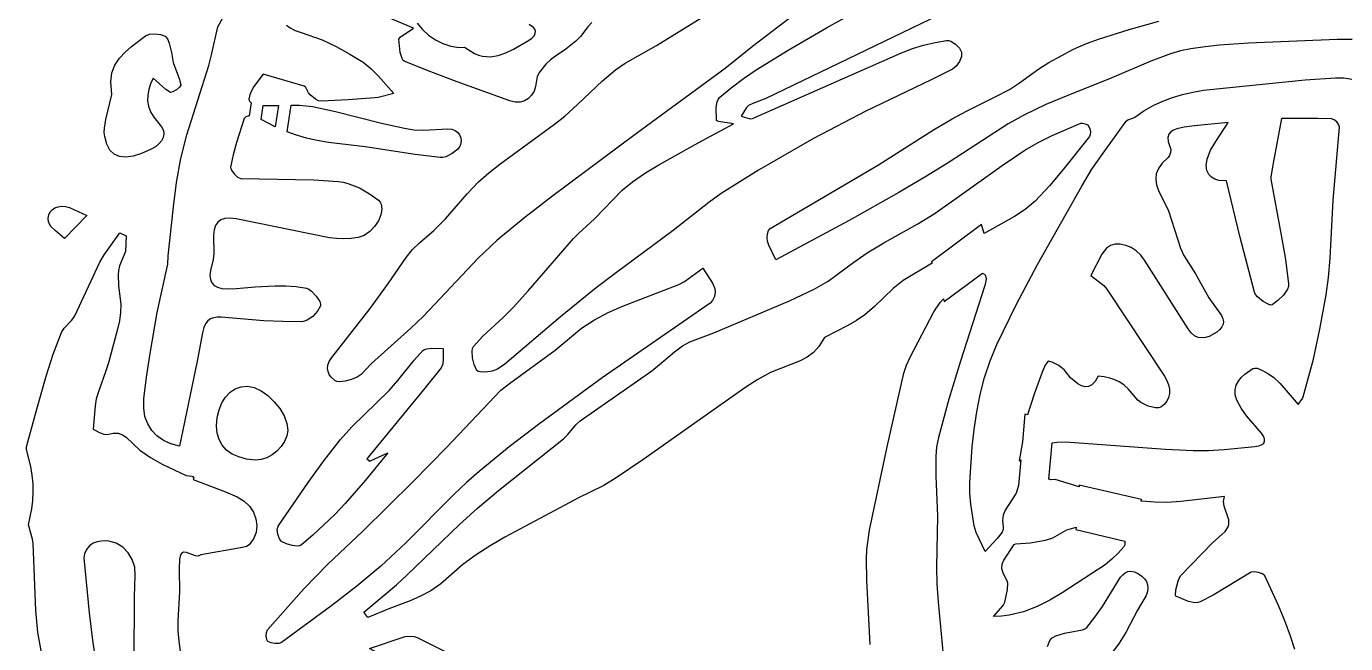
# Model space of a CAD drawing. Header units: centimetres. Extents: x 3 to 18, y 0.8 to 29.
# Drawn here: x 3.01 to 10.25, y 14.71 to 18.1 of the extents above; entities that cross this region are included whole.
import ezdxf

# ---------------------------------------------------------------- set-up
doc = ezdxf.new("R2010")
doc.units = ezdxf.units.CM
doc.layers.add('CUT', color=7, linetype='Continuous')

msp = doc.modelspace()

# ---------------------------------------------------------------- linework, layer by layer
at = {"layer": 'CUT'}
for points in [[(4.4354, 18.105883), (4.456383, 18.090924), (4.483329, 18.077548), (4.515718, 18.065362), (4.632268, 18.02621), (4.70926, 17.989892), (4.783946, 17.947767), (4.856264, 17.902584), (4.898573, 17.869232), (4.93835, 17.82822), (5.025072, 17.731227), (4.939455, 17.710415), (4.920122, 17.707627), (4.773787, 17.696206), (4.627285, 17.688815), (4.611506, 17.691794), (4.595413, 17.700059), (4.565781, 17.723393), (4.556688, 17.735693), (4.542353, 17.764207), (4.533133, 17.772082), (4.307255, 17.838162), (4.25721, 17.769608), (4.236344, 17.732522), (4.229577, 17.701336), (4.232633, 17.690237), (4.242469, 17.681018), (4.231819, 17.610006), (4.212456, 17.603212), (4.203349, 17.595071), (4.161919, 17.462754), (4.14412, 17.395803), (4.129141, 17.328291), (4.12974, 17.320617), (4.133639, 17.311247), (4.148465, 17.290712), (4.167882, 17.273274), (4.186149, 17.265524), (4.58682, 17.257952), (4.719692, 17.249179), (4.748824, 17.244615), (4.778112, 17.236893), (4.835997, 17.213521), (4.891042, 17.182166), (4.940942, 17.145928), (4.949941, 17.136325), (4.955978, 17.124775), (4.959881, 17.097144), (4.954081, 17.065647), (4.940007, 17.032896), (4.91909, 17.001502), (4.89276, 16.974076), (4.862446, 16.953231), (4.82958, 16.941578), (4.790625, 16.936175), (4.750823, 16.934128), (4.711039, 16.935597), (4.672134, 16.940744), (4.159915, 17.044159), (4.126104, 17.047845), (4.098102, 17.04602), (4.075632, 17.038708), (4.058416, 17.025935), (4.046177, 17.007726), (4.038638, 16.984105), (4.035521, 16.955098), (4.037222, 16.854615), (4.033315, 16.821768), (4.018465, 16.760321), (4.015834, 16.734254), (4.018152, 16.712022), (4.025602, 16.693676), (4.038367, 16.679264), (4.056629, 16.668836), (4.08057, 16.662441), (4.110373, 16.660129), (4.161597, 16.662012), (4.2641, 16.67187), (4.373357, 16.676082), (4.431476, 16.676246), (4.488956, 16.6729), (4.545002, 16.663674), (4.558443, 16.658122), (4.572626, 16.648276), (4.599622, 16.620524), (4.618789, 16.590062), (4.623187, 16.576828), (4.622927, 16.566532), (4.606498, 16.537155), (4.580186, 16.509286), (4.549328, 16.488378), (4.533863, 16.482239), (4.519265, 16.479885), (4.415403, 16.480503), (4.311445, 16.485218), (4.078322, 16.505297), (4.055556, 16.505172), (4.035599, 16.502188), (4.018387, 16.495642), (4.003857, 16.484831), (3.991945, 16.469053), (3.982588, 16.447606), (3.975723, 16.419787), (3.946058, 16.26378), (3.848851, 15.797108), (3.802178, 15.810314), (3.760909, 15.829232), (3.725528, 15.853779), (3.696519, 15.883872), (3.674364, 15.919427), (3.659549, 15.960361), (3.652555, 16.006591), (3.653868, 16.058034), (3.668359, 16.176433), (3.686238, 16.294488), (3.726846, 16.529935), (3.785278, 16.795434), (3.787074, 16.8421), (3.816013, 17.110187), (3.833062, 17.24369), (3.85662, 17.375803), (3.889063, 17.50453), (4.009406, 17.885923), (4.024832, 17.943454), (4.059161, 18.097425), (4.16512, 18.29138)], [(7.20857, 18.1542), (6.992687, 17.989438), (6.843083, 17.869286), (6.356083, 17.512014), (5.897735, 17.170724), (5.743129, 17.050933), (5.59246, 16.926577), (5.486828, 16.827924), (5.187329, 16.511398), (5.117783, 16.444814), (4.90254, 16.251675), (4.844831, 16.190228), (4.822945, 16.175766), (4.791763, 16.163265), (4.757629, 16.153775), (4.725832, 16.150774), (4.712463, 16.152796), (4.701661, 16.157746), (4.679855, 16.177988), (4.670807, 16.191287), (4.664338, 16.206506), (4.661457, 16.223495), (4.663169, 16.242105), (4.670483, 16.262186), (4.684407, 16.283589), (4.89521, 16.553236), (4.996243, 16.691201), (5.092116, 16.832487), (5.127027, 16.8769), (5.165486, 16.913092), (5.244841, 16.980106), (5.307499, 17.045039), (5.426293, 17.181771), (5.488803, 17.246886), (5.546098, 17.297377), (5.60664, 17.344484), (5.906971, 17.56276), (5.963405, 17.607906), (6.033189, 17.670862), (6.169473, 17.800586), (6.2406, 17.861689), (6.293613, 17.898585), (6.465112, 17.993947), (6.862006, 18.240524)], [(6.111881, 18.120515), (6.089533, 18.098011), (6.04887, 18.043667), (6.023606, 18.017833), (5.96822, 17.975174), (5.911383, 17.936554), (5.884304, 17.915767), (5.859124, 17.892402), (5.823136, 17.848555), (5.81035, 17.824392), (5.802318, 17.770774), (5.793967, 17.744336), (5.7808, 17.721867), (5.763359, 17.704009), (5.742188, 17.691404), (5.717828, 17.684694), (5.690822, 17.68452), (5.661713, 17.691524), (5.372079, 17.795844), (5.228014, 17.84986), (5.085162, 17.906802), (5.076714, 17.913285), (5.069849, 17.924359), (5.060198, 17.956196), (5.052499, 18.030084), (5.059037, 18.041329), (5.132674, 18.089492), (4.90251, 18.186285)], [(8.013824, 18.160547), (7.065998, 17.70403), (6.99367, 17.676625), (6.971191, 17.665027), (6.958842, 17.653958), (6.929762, 17.608135), (6.97883, 17.592887), (6.992318, 17.594372), (7.809662, 17.955473), (7.86938, 17.978364), (7.93098, 17.997033), (7.993698, 18.011768), (8.056773, 18.022855), (8.067485, 18.022324), (8.079773, 18.018315), (8.105733, 18.002551), (8.127955, 17.980942), (8.139743, 17.95887), (8.138242, 17.934652), (8.127225, 17.907067), (8.109979, 17.881949), (8.089791, 17.865138), (7.971929, 17.805779), (7.615029, 17.633991), (7.327846, 17.484294), (7.025172, 17.310594), (6.820929, 17.182767), (6.753165, 17.134776), (6.556958, 16.979907), (6.238803, 16.745321), (6.134207, 16.665279), (5.939577, 16.505972), (5.634505, 16.247074), (5.593932, 16.220048), (5.564385, 16.209123), (5.529078, 16.203765), (5.497837, 16.20474), (5.486813, 16.20784), (5.48049, 16.212809), (5.465677, 16.245133), (5.455846, 16.282775), (5.4539, 16.318371), (5.456791, 16.3331), (5.462744, 16.344555), (5.513352, 16.400413), (5.625171, 16.503694), (5.679062, 16.557288), (5.763295, 16.650998), (6.011365, 16.936426), (6.038492, 16.964674), (6.124999, 17.04491), (6.278366, 17.201484), (6.333843, 17.247762), (6.404838, 17.296136), (6.478863, 17.340432), (6.693563, 17.460175), (6.88809, 17.565143), (6.805055, 17.578186), (6.795355, 17.58348), (6.792966, 17.654078), (6.798133, 17.686318), (6.803614, 17.699248), (6.811525, 17.709126), (6.876094, 17.762705), (6.943464, 17.81319), (7.012927, 17.860977), (7.187665, 17.969747), (7.398318, 18.091687), (7.620264, 18.214609)], [(5.152663, 18.117154), (5.18158, 18.082367), (5.215488, 18.051516), (5.253374, 18.025454), (5.294222, 18.005033), (5.337019, 17.991104), (5.38075, 17.984521), (5.411775, 17.98537), (5.466745, 17.951508), (5.489619, 17.94184), (5.512032, 17.935622), (5.555667, 17.932354), (5.598044, 17.939346), (5.639553, 17.954241), (5.680587, 17.974681), (5.7628, 18.02277), (5.781622, 18.035685), (5.793996, 18.048469), (5.800554, 18.060895), (5.801925, 18.072739), (5.798741, 18.083774), (5.791633, 18.093775), (5.768169, 18.109774)], [(10.282243, 18.027839), (10.199824, 18.027091), (9.714257, 18.007678), (9.554577, 17.996893), (9.475292, 17.988234), (9.396524, 17.976589), (9.340978, 17.964796), (9.286091, 17.948992), (9.177787, 17.9087), (8.96352, 17.816847), (8.721998, 17.721039), (8.602465, 17.670512), (8.485205, 17.61547), (8.394942, 17.565313), (8.072281, 17.355401), (7.947411, 17.278673), (7.794681, 17.188798), (7.523528, 17.034806), (7.120609, 16.819571), (7.081203, 16.899496), (7.074574, 16.921632), (7.072969, 16.940917), (7.074765, 16.962066), (7.080084, 16.980628), (7.089046, 16.99215), (7.682928, 17.340837), (7.986102, 17.531479), (8.088263, 17.593107), (8.165785, 17.634899), (8.324282, 17.712538), (8.402026, 17.753993), (8.456885, 17.789223), (8.56271, 17.866482), (8.617681, 17.901463), (8.754004, 17.974235), (8.824295, 18.005951), (8.896213, 18.032271), (9.058583, 18.081717), (9.221871, 18.128267)], [(9.968011, 14.68345), (9.943924, 14.756329), (9.912833, 14.840283), (9.878408, 14.923087), (9.803252, 15.086013), (9.790619, 15.097283), (9.769043, 15.105662), (9.745624, 15.109233), (9.727463, 15.106082), (9.519954, 14.980453), (9.44866, 14.943436), (9.434997, 14.939589), (9.419537, 14.939211), (9.385119, 14.946404), (9.315568, 14.975429), (9.313429, 14.979135), (9.315797, 15.010377), (9.328694, 15.065071), (9.342187, 15.088199), (9.515824, 15.267125), (9.584781, 15.329008), (9.601601, 15.355041), (9.605203, 15.367855), (9.605144, 15.393208), (9.580702, 15.468965), (9.577002, 15.494817), (9.581794, 15.52132), (9.342975, 15.493485), (9.266309, 15.489571), (9.198732, 15.490559), (9.130966, 15.495469), (9.125623, 15.496162), (9.126323, 15.505098), (8.785124, 15.582894), (8.784496, 15.574808), (8.652865, 15.614292), (8.629145, 15.613272), (8.618893, 15.616022), (8.635894, 15.815767), (8.664237, 15.820143), (8.710391, 15.820979), (9.258559, 15.782004), (9.41029, 15.774429), (9.494735, 15.774217), (9.579383, 15.778643), (9.748276, 15.795604), (9.77062, 15.799748), (9.786801, 15.806185), (9.797106, 15.814786), (9.80182, 15.825423), (9.801231, 15.837969), (9.795625, 15.852293), (9.785289, 15.868268), (9.703024, 15.963738), (9.673642, 16.005712), (9.649907, 16.050054), (9.640834, 16.079528), (9.639948, 16.106721), (9.646022, 16.131661), (9.657826, 16.154376), (9.674132, 16.174892), (9.69371, 16.193237), (9.737769, 16.223524), (9.747625, 16.226117), (9.760327, 16.224846), (9.791082, 16.213389), (9.823665, 16.194509), (9.85171, 16.173556), (9.886531, 16.14051), (9.986885, 16.025412), (10.009901, 16.058121), (10.013895, 16.067579), (10.069265, 16.275159), (10.104543, 16.43912), (10.139203, 16.628345), (10.151972, 16.723482), (10.161139, 16.828876), (10.177904, 17.146319), (10.213571, 17.546683), (10.209302, 17.56024), (10.197695, 17.57534), (10.182838, 17.587733), (10.168819, 17.593166), (10.094325, 17.595353), (9.894745, 17.595353), (9.848834, 17.349062), (9.835766, 17.274114), (9.83546, 17.261), (9.893292, 16.954567), (9.915679, 16.821619), (9.933794, 16.688184), (9.932769, 16.673752), (9.927128, 16.658271), (9.905391, 16.626227), (9.875373, 16.596173), (9.843861, 16.572228), (9.836195, 16.571404), (9.824218, 16.574908), (9.79335, 16.591662), (9.763299, 16.616011), (9.752343, 16.629009), (9.746108, 16.641477), (9.668264, 16.941221), (9.593503, 17.252113), (9.55072, 17.255054), (9.529534, 17.261515), (9.510536, 17.272244), (9.495263, 17.287948), (9.485253, 17.309334), (9.482044, 17.337106), (9.487172, 17.371973), (9.505676, 17.420297), (9.533503, 17.468091), (9.601877, 17.573313), (9.417966, 17.554264), (9.360788, 17.546123), (9.319671, 17.537549), (9.301543, 17.530778), (9.286659, 17.521275), (9.276236, 17.50823), (9.271492, 17.490837), (9.273644, 17.468287), (9.286955, 17.425372), (9.285745, 17.408012), (9.280881, 17.39167), (9.272964, 17.380327), (9.240666, 17.350087), (9.219256, 17.320845), (9.207621, 17.291856), (9.20465, 17.262372), (9.209231, 17.231647), (9.220254, 17.198932), (9.274499, 17.08771), (9.340905, 16.883687), (9.359569, 16.843685), (9.422849, 16.742213), (9.495312, 16.610786), (9.565392, 16.513424), (9.5729, 16.496753), (9.576021, 16.481086), (9.574493, 16.466156), (9.568054, 16.451697), (9.556442, 16.437441), (9.539395, 16.423123), (9.498528, 16.399674), (9.477893, 16.393263), (9.457435, 16.391293), (9.437391, 16.394436), (9.417993, 16.403367), (9.399476, 16.418759), (9.382074, 16.441286), (9.143, 16.818272), (9.122415, 16.845177), (9.097385, 16.868039), (9.069363, 16.886193), (9.039801, 16.898971), (9.010153, 16.905708), (8.981869, 16.905738), (8.956403, 16.898395), (8.935208, 16.883012), (8.909547, 16.849794), (8.848986, 16.734228), (8.919608, 16.678108), (8.935946, 16.659171), (9.252691, 16.180833), (9.265801, 16.157247), (9.274754, 16.13322), (9.279398, 16.109312), (9.279577, 16.086084), (9.275139, 16.064098), (9.26593, 16.043915), (9.251794, 16.026095), (9.23258, 16.011199), (9.219832, 16.007203), (9.202992, 16.007273), (9.162718, 16.017399), (9.12312, 16.037146), (9.107124, 16.049244), (9.054097, 16.112227), (9.031272, 16.13201), (9.006775, 16.148377), (8.9804, 16.161407), (8.951939, 16.171182), (8.921186, 16.177783), (8.887933, 16.181289), (8.871915, 16.152068), (8.854686, 16.133543), (8.836433, 16.124376), (8.817342, 16.123229), (8.7976, 16.128766), (8.777394, 16.139649), (8.736334, 16.172103), (8.703296, 16.214535), (8.673828, 16.239406), (8.636283, 16.259012), (8.616982, 16.263044), (8.612717, 16.261624), (8.598172, 16.241997), (8.581277, 16.203564), (8.537835, 16.08365), (8.50199, 15.968582), (8.485728, 15.972444), (8.472973, 15.821974), (8.456107, 15.716697), (8.464518, 15.722225), (8.452568, 15.581248), (8.438875, 15.539733), (8.378091, 15.446502), (8.367786, 15.419695), (8.363823, 15.389385), (8.368396, 15.354523), (8.368039, 15.340892), (8.36141, 15.325659), (8.334922, 15.291814), (8.268132, 15.220598), (8.219131, 15.324774), (8.208654, 15.360659), (8.189352, 15.479438), (8.184561, 15.539321), (8.184746, 15.598861), (8.198392, 15.793169), (8.209038, 15.88992), (8.223319, 15.985923), (8.242053, 16.080822), (8.266054, 16.174256), (8.29614, 16.265869), (8.333126, 16.355301), (8.441067, 16.576476), (8.55668, 16.79413), (8.798512, 17.224071), (8.854723, 17.315971), (8.915723, 17.405156), (9.042429, 17.580675), (9.051695, 17.587571), (9.078643, 17.595483), (9.090704, 17.601404), (9.139821, 17.635753), (9.190636, 17.665113), (9.243055, 17.689827), (9.296988, 17.710238), (9.352342, 17.726689), (9.409025, 17.739523), (9.466944, 17.749084), (10.02376, 17.805663), (10.189915, 17.817447), (10.236067, 17.816977), (10.280213, 17.810946)], [(3.092593, 14.66695), (3.072546, 14.775617), (3.06035, 14.897098), (3.045846, 15.264692), (3.042554, 15.288145), (3.020419, 15.365886), (3.039713, 15.453646), (3.044962, 15.498865), (3.047053, 15.544814), (3.045813, 15.591369), (3.041073, 15.638407), (3.032662, 15.685804), (3.008995, 15.779487), (3.010216, 15.793769), (3.062374, 15.987765), (3.117867, 16.180825), (3.156328, 16.301933), (3.201453, 16.420511), (3.216597, 16.444684), (3.257502, 16.488541), (3.274062, 16.512464), (3.412011, 16.805989), (3.436599, 16.847737), (3.522166, 16.966815), (3.555659, 16.951384), (3.552562, 16.865701), (3.520314, 16.787361), (3.514483, 16.76098), (3.511932, 16.734488), (3.514464, 16.679423), (3.527382, 16.575117), (3.52551, 16.530539), (3.519041, 16.485176), (3.509146, 16.439274), (3.458668, 16.255155), (3.443899, 16.205324), (3.407847, 16.107224), (3.392723, 16.057445), (3.3856, 16.019243), (3.375544, 15.890838), (3.413481, 15.87074), (3.433974, 15.862597), (3.45242, 15.862457), (3.484861, 15.86952), (3.512295, 15.868269), (3.535795, 15.860299), (3.556433, 15.847203), (3.631831, 15.775457), (3.690751, 15.73477), (3.753949, 15.699503), (3.885374, 15.636799), (3.918068, 15.632253), (3.92736, 15.628323), (3.924709, 15.61503), (4.100576, 15.547472), (4.166245, 15.51937), (4.203032, 15.496592), (4.2325, 15.467972), (4.254225, 15.435004), (4.267786, 15.399185), (4.272759, 15.36201), (4.26872, 15.324975), (4.255248, 15.289576), (4.231919, 15.257309), (4.216151, 15.247204), (4.195444, 15.241667), (3.965991, 15.200956), (3.951692, 15.194358), (3.936509, 15.196275), (3.886516, 15.215212), (3.871793, 15.215929), (3.859752, 15.208851), (3.855058, 15.201454), (3.848965, 15.177066), (3.847647, 15.1228), (3.849689, 14.99839), (3.839938, 14.840527), (3.840452, 14.784165), (3.844612, 14.728183), (3.853202, 14.672638)], [(7.638303, 14.709705), (7.620588, 15.061066), (7.617584, 15.178223), (7.619381, 15.231115), (7.634111, 15.33697), (7.731766, 15.794436), (7.823454, 16.198532), (7.83753, 16.24255), (7.856916, 16.28535), (7.987328, 16.535205), (8.022254, 16.585738), (8.040295, 16.605882), (8.044816, 16.591853), (8.255087, 16.746564), (8.267373, 16.738792), (8.272515, 16.727973), (8.273484, 16.712336), (8.267554, 16.678992), (8.133205, 16.263811), (8.068885, 16.055556), (8.012407, 15.845408), (8.002806, 15.793723), (7.99794, 15.740905), (7.998113, 15.632878), (8.008014, 15.414295), (8.002654, 15.134809), (8.004303, 15.041801), (8.010336, 14.943971), (8.038744, 14.650886)], [(3.600886, 14.619619), (3.601783, 14.97074), (3.606126, 15.087565), (3.603054, 15.133895), (3.589558, 15.176266), (3.56716, 15.213211), (3.53738, 15.243264), (3.501742, 15.264957), (3.461766, 15.276824), (3.440628, 15.278615), (3.418975, 15.277398), (3.396999, 15.272992), (3.374889, 15.265212), (3.355982, 15.251765), (3.338921, 15.230739), (3.326984, 15.206889), (3.32345, 15.18497), (3.352845, 14.883958), (3.37103, 14.733892), (3.393285, 14.584499)], [(8.610068, 14.69975), (8.623323, 14.731458), (8.636819, 14.745806), (8.657318, 14.756632), (8.70449, 14.772149), (8.80329, 14.789574), (8.816033, 14.795384), (8.826024, 14.80367), (8.871039, 14.859609), (8.912751, 14.918487), (9.011157, 15.078327), (9.023549, 15.092771), (9.037036, 15.103679), (9.052011, 15.11032), (9.068872, 15.111963), (9.088014, 15.10788), (9.109833, 15.097341), (9.128588, 15.084313), (9.143337, 15.07011), (9.153928, 15.054675), (9.160214, 15.037952), (9.162045, 15.019884), (9.159272, 15.000413), (9.151745, 14.979484), (9.104809, 14.897475), (9.040793, 14.775193), (9.004053, 14.717509), (8.900155, 14.577092)]]:
    msp.add_lwpolyline(points, dxfattribs=at)
for points in [[(3.471549, 17.79552), (3.477943, 17.844284), (3.494443, 17.887047), (3.519136, 17.924863), (3.550112, 17.958783), (3.58546, 17.989863), (3.661626, 18.047708), (3.684551, 18.057248), (3.713861, 18.059557), (3.744131, 18.05555), (3.769934, 18.046147), (3.783215, 18.031551), (3.791984, 18.008533), (3.804968, 17.955916), (3.814905, 17.900933), (3.848541, 17.808435), (3.855956, 17.777037), (3.849334, 17.765637), (3.83231, 17.751383), (3.81306, 17.740128), (3.799757, 17.737723), (3.774779, 17.753455), (3.703669, 17.814892), (3.689946, 17.783886), (3.67999, 17.753102), (3.674419, 17.722499), (3.673853, 17.692036), (3.678912, 17.661673), (3.690213, 17.631368), (3.708378, 17.601082), (3.751012, 17.549624), (3.760689, 17.528974), (3.763562, 17.509015), (3.760138, 17.489935), (3.750922, 17.471925), (3.736421, 17.455176), (3.717142, 17.439876), (3.693591, 17.426216), (3.64128, 17.402875), (3.594868, 17.388316), (3.55433, 17.38272), (3.519638, 17.386271), (3.490768, 17.399149), (3.467693, 17.421538), (3.450387, 17.453618), (3.438826, 17.495573), (3.436516, 17.518142), (3.437359, 17.541295), (3.445691, 17.588832), (3.47786, 17.72661)], [(4.373835, 17.549061), (4.297556, 17.589513), (4.308893, 17.664951), (4.391509, 17.666392)], [(5.390952, 17.451681), (5.385349, 17.439113), (5.375193, 17.42624), (5.345493, 17.402251), (5.310394, 17.38505), (5.29349, 17.380664), (5.278439, 17.379977), (5.141, 17.397326), (4.8669, 17.439633), (4.666412, 17.462883), (4.6049, 17.47335), (4.5448, 17.487175), (4.486041, 17.504452), (4.439062, 17.52147), (4.461166, 17.667925), (4.507427, 17.667856), (4.577852, 17.660391), (4.70467, 17.633517), (4.95651, 17.56983), (5.083001, 17.540676), (5.134972, 17.532989), (5.188186, 17.530472), (5.320405, 17.538402), (5.342607, 17.535337), (5.36098, 17.52847), (5.375397, 17.518218), (5.38573, 17.504997), (5.391852, 17.489222), (5.393635, 17.471312)], [(7.898775, 17.016382), (7.989143, 17.072356), (8.114332, 17.158727), (8.361364, 17.336499), (8.487253, 17.4217), (8.560287, 17.46378), (8.636781, 17.500484), (8.793055, 17.568254), (8.803699, 17.569172), (8.817, 17.56561), (8.829477, 17.559031), (8.837648, 17.550897), (8.843075, 17.537612), (8.846043, 17.521962), (8.845747, 17.50701), (8.841384, 17.495819), (8.69686, 17.314167), (8.622151, 17.225644), (8.543172, 17.141402), (8.489226, 17.096118), (8.428924, 17.057153), (8.264173, 16.96425), (8.248472, 17.012547), (7.974747, 16.809262), (7.977311, 16.801306), (7.818535, 16.705413), (7.7634, 16.663083), (7.662041, 16.564425), (7.608937, 16.518182), (7.563164, 16.48693), (7.514671, 16.459222), (7.387515, 16.392839), (7.35717, 16.344844), (7.326898, 16.312092), (7.29224, 16.286448), (7.254289, 16.26608), (7.091399, 16.20076), (7.022413, 16.16333), (6.955688, 16.121198), (6.391666, 15.723226), (6.245352, 15.623147), (6.17704, 15.582648), (6.033458, 15.512041), (5.962845, 15.47465), (5.633963, 15.298244), (5.553763, 15.251895), (5.476708, 15.202311), (5.403968, 15.148323), (5.282903, 15.042179), (5.227569, 15.004677), (5.17104, 14.974265), (5.113649, 14.948955), (4.997604, 14.905674), (4.882086, 14.858911), (4.860299, 14.88661), (5.038584, 15.037609), (5.096452, 15.089623), (5.384705, 15.367546), (5.483509, 15.457013), (5.599904, 15.554521), (5.956511, 15.838549), (5.979948, 15.861854), (6.022459, 15.913758), (6.046549, 15.935785), (6.440184, 16.210966), (6.482716, 16.244633), (6.565048, 16.315689), (6.608747, 16.347173), (6.649415, 16.368908), (6.780431, 16.419949), (7.195816, 16.59481), (7.331501, 16.658688), (7.406674, 16.702829), (7.548912, 16.807511), (7.62152, 16.857585), (7.713059, 16.911931)], [(3.183294, 17.110024), (3.203065, 17.112963), (3.224488, 17.112484), (3.245975, 17.107277), (3.341146, 17.062035), (3.218432, 16.936224), (3.166114, 16.979891), (3.143591, 17.002502), (3.13573, 17.014533), (3.131085, 17.027252), (3.129045, 17.048208), (3.132057, 17.066458), (3.139555, 17.081883), (3.150972, 17.094365), (3.16574, 17.103785)], [(4.33214, 14.791298), (4.531481, 15.016169), (4.662699, 15.150837), (4.854635, 15.332062), (5.129144, 15.602283), (5.314849, 15.792206), (5.612677, 16.104161), (5.65884, 16.140858), (5.90914, 16.324702), (6.055205, 16.445139), (6.126145, 16.490908), (6.200093, 16.529997), (6.276292, 16.56411), (6.588478, 16.684821), (6.619256, 16.701113), (6.719476, 16.773971), (6.773802, 16.692244), (6.786528, 16.66284), (6.788219, 16.64245), (6.783381, 16.618769), (6.773529, 16.596774), (6.760177, 16.581441), (6.315024, 16.275366), (6.168004, 16.171473), (5.825096, 15.921847), (5.656656, 15.793222), (5.492603, 15.659462), (5.422576, 15.597517), (5.354569, 15.533209), (5.090014, 15.267114), (4.953316, 15.139091), (4.821641, 15.029426), (4.685598, 14.924757), (4.408782, 14.721124), (4.393062, 14.715268), (4.372723, 14.71494), (4.351634, 14.719033), (4.333663, 14.726443), (4.327496, 14.737241), (4.324831, 14.756188), (4.326201, 14.776477)], [(5.204968, 16.331657), (5.233362, 16.334252), (5.295452, 16.334064), (5.296371, 16.275724), (5.294368, 16.248486), (5.285281, 16.226808), (5.195741, 16.114952), (4.876067, 15.728808), (4.893071, 15.715001), (4.992461, 15.760371), (4.869687, 15.611428), (4.758627, 15.483503), (4.701215, 15.423723), (4.580819, 15.309689), (4.51749, 15.256528), (4.508284, 15.251916), (4.49626, 15.249923), (4.466914, 15.252475), (4.435774, 15.261548), (4.409161, 15.274506), (4.396791, 15.290199), (4.388248, 15.314832), (4.385364, 15.340593), (4.38997, 15.359668), (4.555598, 15.599235), (4.641286, 15.716893), (4.730403, 15.831797), (4.793756, 15.902809), (4.99941, 16.103582), (5.046173, 16.157592), (5.135885, 16.269096), (5.184084, 16.321444), (5.193318, 16.327776)], [(4.399108, 16.003449), (4.422696, 15.963194), (4.437772, 15.922731), (4.442397, 15.884188), (4.437324, 15.853831), (4.42497, 15.824047), (4.406569, 15.795981), (4.383353, 15.770774), (4.356555, 15.749572), (4.327406, 15.733517), (4.29714, 15.723754), (4.266989, 15.721426), (4.217348, 15.727247), (4.173985, 15.738344), (4.137022, 15.75461), (4.106585, 15.775935), (4.082795, 15.802211), (4.065777, 15.833329), (4.055656, 15.869182), (4.052553, 15.909659), (4.056307, 15.955475), (4.066185, 15.997476), (4.0816, 16.034908), (4.101969, 16.067018), (4.126705, 16.093049), (4.155223, 16.112249), (4.186938, 16.123862), (4.221264, 16.127134), (4.258363, 16.119836), (4.296634, 16.101691), (4.33414, 16.074826), (4.368944, 16.041369)], [(8.927164, 15.147597), (8.691404, 14.993468), (8.624022, 14.953331), (8.55376, 14.918035), (8.479474, 14.889743), (8.400023, 14.870623), (8.358003, 14.865178), (8.314263, 14.862838), (8.367672, 14.923029), (8.377056, 14.942644), (8.392222, 15.012319), (8.392778, 15.045526), (8.389693, 15.059635), (8.366899, 15.10068), (8.360606, 15.127098), (8.362723, 15.151097), (8.371095, 15.173237), (8.428796, 15.258962), (8.437011, 15.261705), (8.515021, 15.266792), (8.600046, 15.282616), (8.64038, 15.294051), (8.717162, 15.33807), (8.767314, 15.353629), (8.766251, 15.33994), (9.034504, 15.277109), (9.034278, 15.25567), (9.030311, 15.246078), (8.999256, 15.210529), (8.964613, 15.177527)], [(5.152678, 14.748179), (5.861073, 14.393546), (5.961726, 14.350063), (6.064357, 14.310385), (6.165199, 14.268168), (6.213774, 14.244125), (6.26049, 14.217067), (6.292752, 14.19424), (6.323188, 14.168141), (6.379348, 14.108431), (6.430507, 14.042534), (6.478202, 13.975048), (6.508036, 13.923947), (6.530939, 13.871614), (6.564182, 13.783366), (4.892231, 14.688576), (5.086169, 14.753644), (5.102466, 14.756542), (5.137218, 14.753777)]]:
    msp.add_lwpolyline(points, close=True, dxfattribs=at)

doc.saveas('drawing.dxf')
